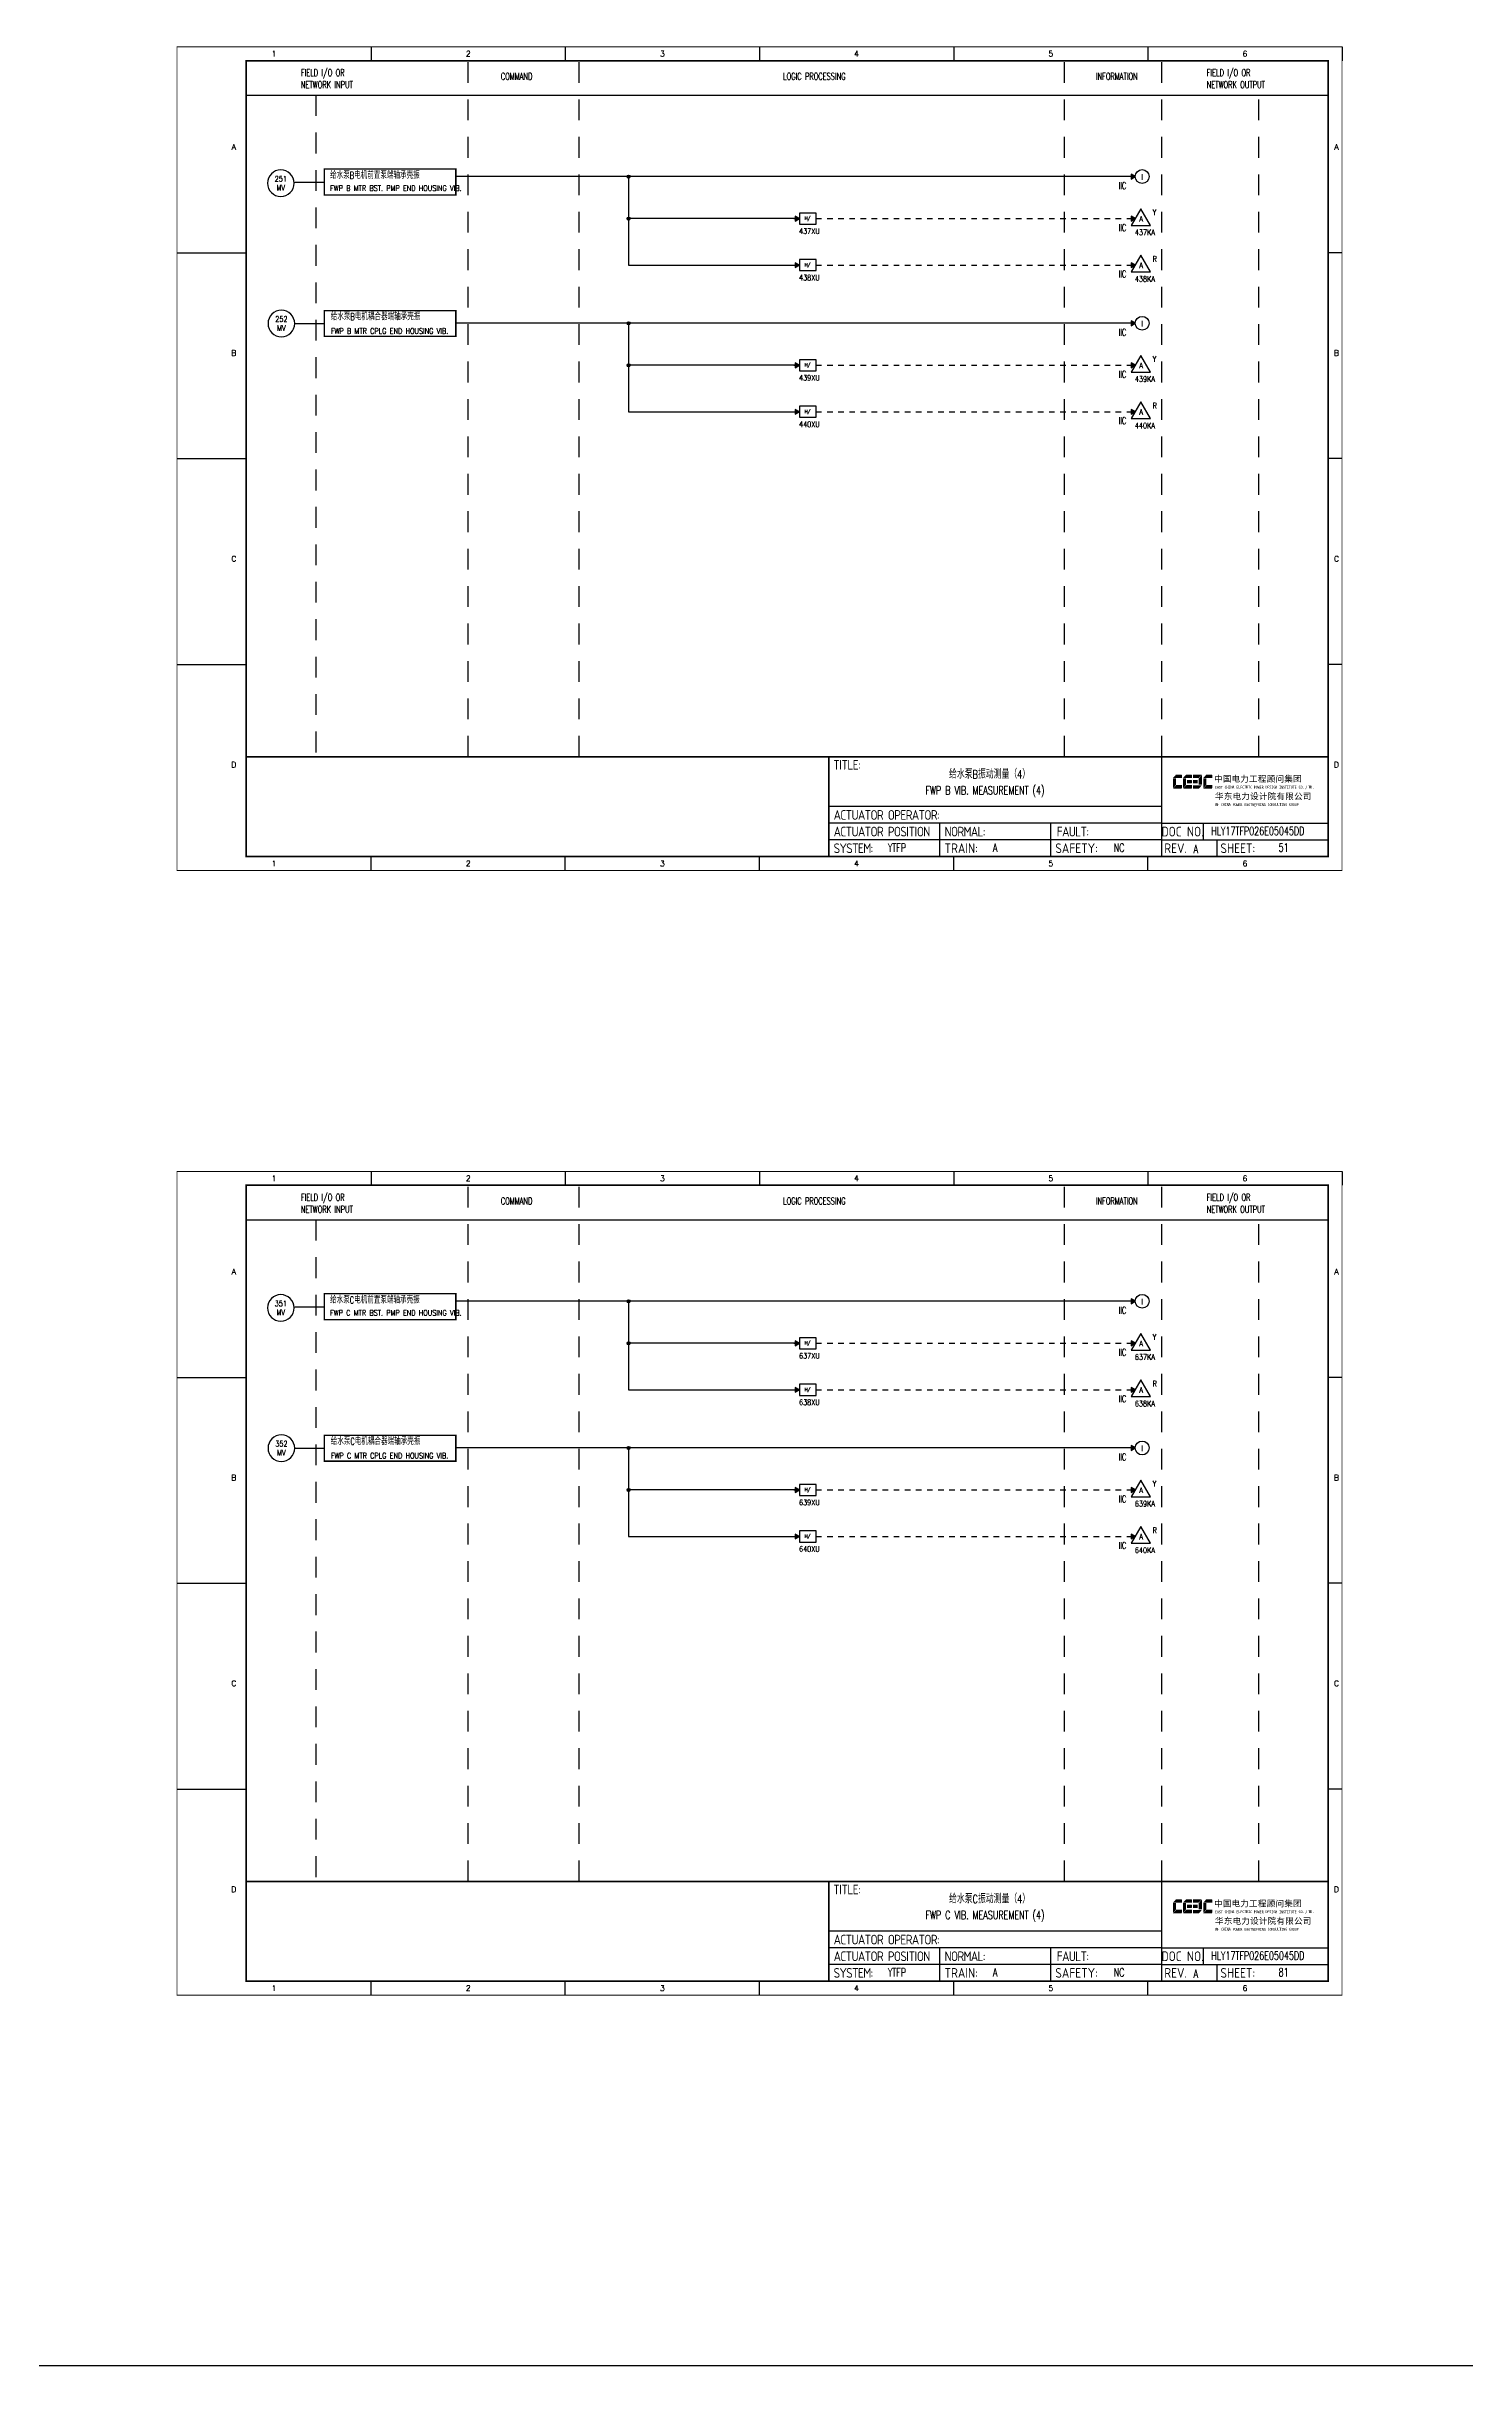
# Model space of a CAD drawing. Header units: millimetres. Extents: x 38833 to 52469, y 29493 to 32647.
# Drawn here: x 46979 to 47490, y 31107 to 31944 of the extents above; entities that cross this region are included whole.
import ezdxf
from ezdxf.enums import TextEntityAlignment as Align

# ---------------------------------------------------------------- set-up
doc = ezdxf.new("R2010")
doc.units = ezdxf.units.MM
for name, pattern in [('D2', [6, 2, -2, 2]), ('DASHED', [0.75, 0.5, -0.25]), ('JIS_02_0.7', [1.35, 0.75, -0.6])]:
    doc.linetypes.add(name, pattern=pattern)
for name, color, linetype in [('BORDER', 1, 'Continuous'), ('INSTRUMENT', 4, 'Continuous'), ('MLINE', 6, 'Continuous'), ('TITLE', 1, 'Continuous'), ('TK', 7, 'Continuous'), ('图框_外框线', 7, 'Continuous'), ('图框_标题栏文字', 6, 'Continuous')]:
    doc.layers.add(name, color=color, linetype=linetype)
doc.styles.add('DANIEL', font='COMPLEX', dxfattribs={"width": 0.7, "bigfont": 'GVFS'})
doc.styles.add('ecepdi', font='simhei.ttf', dxfattribs={"width": 0.9})
doc.styles.get("Standard").update_dxf_attribs({"font": 'romans.shx', "width": 0.7, "bigfont": 'hztxta.shx'})
doc.styles.add('工程字', font='gbenor.shx', dxfattribs={"bigfont": 'gbcbig.shx'})

# ---------------------------------------------------------------- blocks, each defined once
blk = doc.blocks.new('INS00')
at = {"layer": 'INSTRUMENT', "color": 0}
blk.add_lwpolyline([(6, 0, 1), (-6, 0, 1)], format="xyb", close=True, dxfattribs=at)
at = {"layer": 'INSTRUMENT', "flags": 1}
for tag, p in [('INSNAM', (0, 9)), ('INSDGN', (0, -9)), ('INSSUP', (0, -15)), ('INSMAN', (0, -18)), ('INSTYP', (0, -12)), ('INSREM', (0, -21))]:
    blk.add_attdef(tag, text='', height=3, dxfattribs=at).set_placement(p, align=Align.TOP_CENTER)
at = {"layer": 'INSTRUMENT', "width": 0.7}
for tag, p in [('INSIDE', (0, 2)), ('INSSYS', (0, -2))]:
    blk.add_attdef(tag, text='', height=2.5, dxfattribs=at).set_placement(p, align=Align.MIDDLE)
for tag, p in [('INSHH', (6, 3.5)), ('INSL', (6, -3)), ('INSLL', (6, -6))]:
    blk.add_attdef(tag, p, '', height=2.5, dxfattribs=at)
at = {"layer": 'INSTRUMENT', "linetype": 'DASHED', "width": 0.7}
blk.add_attdef('INSH', (6, 0.5), '', height=2.5, dxfattribs=at)
blk = doc.blocks.new('A$C1E0003F3')
h = blk.add_hatch(color=152)
edge = h.paths.add_edge_path()
edge.add_ellipse((5.15, 4.41), major_axis=(0, 0.211), ratio=0.769231, start_angle=-90, end_angle=0)
edge.add_line((5.15, 4.62), (3.22, 4.62))
edge.add_line((3.22, 4.62), (2.09, 3.35))
edge.add_line((2.09, 3.35), (5.32, 3.35))
edge.add_line((5.32, 3.35), (5.32, 4.41))
h.paths.add_polyline_path([(3.22, 3.23), (2.09, 3.23), (2.09, -0.36), (3.22, 0.91)])
edge = h.paths.add_edge_path()
edge.add_line((5.32, 0.81), (3.27, 0.81))
edge.add_line((3.27, 0.81), (2.13, -0.46))
edge.add_line((2.13, -0.46), (5.15, -0.46))
edge.add_ellipse((5.15, -0.25), major_axis=(0, 0.211), ratio=0.769231, start_angle=180, end_angle=270)
edge.add_line((5.32, -0.25), (5.32, 0.81))
h = blk.add_hatch(color=152)
edge = h.paths.add_edge_path()
edge.add_ellipse((8.78, 4.41), major_axis=(0, 0.211), ratio=0.769231, start_angle=-90, end_angle=0)
edge.add_line((8.78, 4.62), (6.84, 4.62))
edge.add_line((6.84, 4.62), (5.71, 3.35))
edge.add_line((5.71, 3.35), (8.94, 3.35))
edge.add_line((8.94, 3.35), (8.94, 4.41))
h.paths.add_polyline_path([(6.84, 3.23), (5.71, 3.23), (5.71, -0.36), (6.84, 0.91)])
edge = h.paths.add_edge_path()
edge.add_ellipse((8.78, 2.49), major_axis=(0, 0.211), ratio=0.769231, start_angle=-90, end_angle=0)
edge.add_line((8.78, 2.7), (7.22, 2.7))
edge.add_line((7.22, 2.7), (7.22, 1.44))
edge.add_line((7.22, 1.44), (8.78, 1.44))
edge.add_ellipse((8.78, 1.65), major_axis=(0, 0.211), ratio=0.769231, start_angle=180, end_angle=270)
edge.add_line((8.94, 1.65), (8.94, 2.49))
edge = h.paths.add_edge_path()
edge.add_line((8.94, 0.81), (6.89, 0.81))
edge.add_line((6.89, 0.81), (5.75, -0.46))
edge.add_line((5.75, -0.46), (8.78, -0.46))
edge.add_ellipse((8.78, -0.25), major_axis=(0, 0.211), ratio=0.769231, start_angle=180, end_angle=270)
edge.add_line((8.94, -0.25), (8.94, 0.81))
h = blk.add_hatch(color=1)
edge = h.paths.add_edge_path()
edge.add_line((12.48, 4.62), (9.46, 4.62))
edge.add_ellipse((9.46, 4.41), major_axis=(0, 0.211), ratio=0.769231, start_angle=0, end_angle=90)
edge.add_line((9.3, 4.41), (9.3, 3.35))
edge.add_line((9.3, 3.35), (11.35, 3.35))
edge.add_line((11.35, 3.35), (12.48, 4.62))
h.paths.add_polyline_path([(12.57, 4.56), (11.38, 3.23), (11.38, 0.93), (12.57, 0.93)])
edge = h.paths.add_edge_path()
edge.add_line((11.03, 2.7), (9.46, 2.7))
edge.add_ellipse((9.46, 2.49), major_axis=(0, 0.211), ratio=0.769231, start_angle=0, end_angle=90)
edge.add_line((9.3, 2.49), (9.3, 1.65))
edge.add_ellipse((9.46, 1.65), major_axis=(0, 0.211), ratio=0.769231, start_angle=90, end_angle=180)
edge.add_line((9.46, 1.44), (11.03, 1.44))
edge.add_line((11.03, 1.44), (11.03, 2.7))
h = blk.add_hatch(color=1)
edge = h.paths.add_edge_path()
edge.add_line((12.58, 0.79), (9.3, 0.79))
edge.add_line((9.3, 0.79), (9.3, -0.27))
edge.add_ellipse((9.46, -0.27), major_axis=(0, 0.211), ratio=0.769231, start_angle=90, end_angle=180)
edge.add_line((9.46, -0.48), (11.43, -0.48))
edge.add_line((11.43, -0.48), (12.58, 0.79))
h = blk.add_hatch(color=152)
edge = h.paths.add_edge_path()
edge.add_ellipse((16.11, 4.41), major_axis=(0, 0.211), ratio=0.769231, start_angle=-90, end_angle=0)
edge.add_line((16.11, 4.62), (14.14, 4.62))
edge.add_line((14.14, 4.62), (13, 3.35))
edge.add_line((13, 3.35), (16.27, 3.35))
edge.add_line((16.27, 3.35), (16.27, 4.41))
h.paths.add_polyline_path([(14.14, 3.23), (13, 3.23), (13, -0.36), (14.14, 0.91)])
edge = h.paths.add_edge_path()
edge.add_line((16.27, 0.81), (14.18, 0.81))
edge.add_line((14.18, 0.81), (13.04, -0.46))
edge.add_line((13.04, -0.46), (16.03, -0.46))
edge.add_ellipse((16.03, -0.15), major_axis=(0, 0.316), ratio=0.769231, start_angle=180, end_angle=270)
edge.add_line((16.27, -0.15), (16.27, 0.81))
at = {"layer": 'TITLE', "color": 7, "style": 'ecepdi'}
for s, p in [('中', (16.92, 1.94)), ('国', (20.09, 2)), ('电', (23.25, 1.99)), ('力', (26.39, 1.96)), ('工', (29.53, 1.95)), ('程', (32.71, 1.98)), ('顾', (35.9, 1.98)), ('问', (39.09, 1.94)), ('集', (42.26, 1.98)), ('团', (45.42, 2.01)), ('华', (17.24, -4.31)), ('东', (20.45, -4.29)), ('电', (23.62, -4.35)), ('力', (26.75, -4.32)), ('设', (29.92, -4.3)), ('计', (33.05, -4.31)), ('院', (36.26, -4.29)), ('有', (39.41, -4.29)), ('限', (42.57, -4.32)), ('公', (45.78, -4.38)), ('司', (48.91, -4.35))]:
    blk.add_text(s, height=2.2, dxfattribs=at).set_placement(p)
at = {"layer": 'TITLE', "color": 7, "style": 'ecepdi', "width": 0.975}
for s, p in [('E', (17.58, 0.02)), ('A', (18.29, 0.03)), ('S', (19, 0.03)), ('T', (19.7, 0.03)), ('C', (21.1, 0.09)), ('H', (21.77, 0.09)), ('I', (22.46, 0.09)), ('N', (23.17, 0.1)), ('A', (23.86, 0.1)), ('E', (25.35, 0.09)), ('L', (26.05, 0.11)), ('E', (26.76, 0.1)), ('C', (27.46, 0.12)), ('T', (28.18, 0.11)), ('R', (28.87, 0.1)), ('I', (29.57, 0.11)), ('C', (30.28, 0.1)), ('P', (31.64, 0.09)), ('O', (32.32, 0.08)), ('W', (33.03, 0.08)), ('E', (33.72, 0.08)), ('R', (34.42, 0.09)), ('D', (35.81, 0.1)), ('E', (36.52, 0.1)), ('S', (37.2, 0.1)), ('I', (37.91, 0.09)), ('G', (38.68, 0.11)), ('N', (39.38, 0.09)), ('I', (40.72, 0.07)), ('N', (41.43, 0.08)), ('S', (42.14, 0.08)), ('T', (42.83, 0.08)), ('I', (43.52, 0.09)), ('T', (44.22, 0.07)), ('U', (44.93, 0.07)), ('T', (45.63, 0.08)), ('E', (46.34, 0.09)), ('C', (47.76, 0.11)), ('O', (48.48, 0.1)), ('L', (50.56, 0.1)), ('T', (51.27, 0.1)), ('D', (51.96, 0.1)), ('O', (17.67, -6.18)), ('OF', (18.01, -6.2)), ('F', (18.37, -6.2)), ('C', (19.8, -6.19)), ('H', (20.47, -6.19)), ('I', (21.15, -6.19)), ('N', (21.87, -6.18)), ('A', (22.56, -6.18)), ('P', (23.98, -6.2)), ('O', (24.66, -6.21)), ('W', (25.36, -6.21)), ('E', (26.06, -6.21)), ('R', (26.75, -6.2)), ('E', (28.19, -6.24)), ('N', (28.91, -6.27)), ('G', (29.62, -6.26)), ('I', (30.32, -6.27)), ('N', (31.02, -6.27)), ('E', (31.7, -6.28)), ('E', (32.41, -6.27)), ('R', (33.1, -6.24)), ('I', (33.81, -6.24)), ('N', (34.51, -6.26)), ('G', (35.2, -6.24)), ('C', (36.61, -6.19)), ('O', (37.3, -6.21)), ('N', (38, -6.2)), ('S', (38.71, -6.21)), ('U', (39.41, -6.18)), ('L', (40.11, -6.18)), ('T', (40.81, -6.19)), ('I', (41.51, -6.21)), ('N', (42.2, -6.21)), ('G', (42.91, -6.17)), ('G', (44.29, -6.2)), ('R', (45, -6.21)), ('O', (45.69, -6.22)), ('U', (46.39, -6.2)), ('P', (47.1, -6.23)), ('.', (49.23, 0.1)), (',', (49.87, 0.1)), ('.', (52.72, 0.11))]:
    blk.add_text(s, height=1, dxfattribs=at).set_placement(p, align=Align.MIDDLE_CENTER)
blk = doc.blocks.new('A$C613255F0')
for p, q in [((70, 297), (70, 292)), ((140, 297), (140, 292)), ((210, 297), (210, 292)), ((280, 297), (280, 292)), ((350, 297), (350, 292)), ((420, 297), (420, 292)), ((0, 222.75), (25, 222.75)), ((420, 222.75), (415, 222.75)), ((0, 148.5), (25, 148.5)), ((420, 148.5), (415, 148.5)), ((0, 74.25), (25, 74.25)), ((420, 74.25), (415, 74.25)), ((70, 0), (70, 5)), ((140, 0), (140, 5)), ((210, 0), (210, 5)), ((280, 0), (280, 5)), ((350, 0), (350, 5))]:
    blk.add_line(p, q)
at = {"layer": 'MLINE', "linetype": 'JIS_02_0.7', "ltscale": 10}
for p, q in [((105, 41), (105, 292)), ((145, 41), (145, 292)), ((320, 41), (320, 292)), ((355, 41), (355, 292)), ((50, 279.56), (50, 41)), ((390, 41), (390, 279.56))]:
    blk.add_line(p, q, dxfattribs=at)
at = {"layer": 'MLINE'}
blk.add_line((25, 279.56), (415, 279.56), dxfattribs=at)
at = {"layer": '图框_外框线'}
for p, q in [((355, 5), (355, 41)), ((355, 23), (235, 23)), ((355, 17), (235, 17)), ((275, 11), (275, 17)), ((315, 11), (315, 17)), ((355, 17), (415, 17)), ((370, 11), (370, 17)), ((355, 11), (235, 11)), ((355, 11), (235, 11)), ((275, 5), (275, 11)), ((315, 5), (315, 11)), ((355, 11), (415, 11)), ((375, 5), (375, 11))]:
    blk.add_line(p, q, dxfattribs=at)
for points, const_width in [([(0, 0), (420, 0), (420, 297), (0, 297)], 0.3), ([(25, 5), (415, 5), (415, 292), (25, 292)], 0.6)]:
    blk.add_lwpolyline(points, close=True, dxfattribs=dict(at, const_width=const_width))
at = {"layer": '图框_外框线', "const_width": 0.6}
blk.add_lwpolyline([(235, 41), (25, 41)], dxfattribs=at)
at = {"layer": '图框_外框线'}
blk.add_lwpolyline([(415, 41, 0.6, 0.6, 0), (235, 41, 0.6, 0.6, 0), (235, 5, 0, 0, 0)], format="xyseb", dxfattribs=at)
blk.add_blockref('A$C1E0003F3', (356.94, 29.95))
at = {"layer": 'MLINE', "char_height": 2.5, "width": 31.8959, "attachment_point": 1}
for s, insert in [('FIELD I/O OR', (44.67, 288.89)), ('NETWORK INPUT', (44.67, 284.64)), ('COMMAND', (116.74, 287.58)), ('LOGIC PROCESSING', (218.52, 287.58)), ('INFORMATION', (331.25, 287.58)), ('FIELD I/O OR', (371.22, 288.89)), ('NETWORK OUTPUT', (371.22, 284.64))]:
    blk.add_mtext(s, dxfattribs=dict(at, insert=insert))
at = {"layer": 'TK', "color": 3}
for s, p in [('1', (35, 294.5)), ('2', (105, 294.5)), ('3', (175, 294.5)), ('4', (245, 294.5)), ('5', (315, 294.5)), ('6', (385, 294.5)), ('1', (35, 2.5)), ('2', (105, 2.5)), ('3', (175, 2.5)), ('4', (245, 2.5)), ('5', (315, 2.5)), ('6', (385, 2.5))]:
    blk.add_text(s, height=2, dxfattribs=at).set_placement(p, align=Align.MIDDLE)
for s, p in [('A', (20.5, 259.88)), ('A', (418, 259.88)), ('B', (20.5, 185.62)), ('B', (418, 185.62)), ('C', (20.5, 111.38)), ('C', (418, 111.38)), ('D', (20.5, 37.12)), ('D', (418, 37.12))]:
    blk.add_text(s, height=2, dxfattribs=at).set_placement(p, align=Align.CENTER)
at = {"layer": '图框_标题栏文字', "char_height": 3.5, "style": '工程字'}
for s, insert, width, attachment_point in [('{\\T0.9; TITLE:}', (234.86, 38.09), 14.2249, 4), ('{\\T0.9; ACTUATOR OPERATOR:}', (235, 20), 40, 4), ('{\\T0.9; ACTUATOR POSITION}', (235, 14), 45, 4), ('{\\T0.9; SYSTEM:}', (235, 8), 17.9526, 4), ('{\\T0.9; }TRAIN: ', (275, 8), 17.6638, 4), ('{\\T0.9; NORMAL:}', (275, 14), 18.2557, 4), ('SAFETY:', (324.3, 8), 22.3993, 5), ('{\\T0.9; FAULT:}', (315.44, 14), 15, 4), ('DOC NO.', (362.5, 14), 15, 5), ('REV.', (360, 8), 10, 5), ('SHEET:', (382.42, 8), 20, 5)]:
    blk.add_mtext(s, dxfattribs=dict(at, insert=insert, width=width, attachment_point=attachment_point))

msp = doc.modelspace()

# ---------------------------------------------------------------- hatches: boundary and pattern name
h = msp.add_hatch(color=256)
edge = h.paths.add_edge_path()
edge.add_arc((47188.5, 31896.61), 0.55, 0, 360)
for points in [[(47371.17, 31896.61), (47369.67, 31897.47), (47369.67, 31895.74)], [(47371.17, 31881.46), (47369.67, 31882.32), (47369.67, 31880.59)], [(47371.17, 31864.69), (47369.67, 31865.55), (47369.67, 31863.82)], [(47371.17, 31843.72), (47369.67, 31844.59), (47369.67, 31842.85)], [(47371.17, 31828.57), (47369.67, 31829.44), (47369.67, 31827.7)], [(47371.17, 31811.8), (47369.67, 31812.66), (47369.67, 31810.93)], [(47371.17, 31491.05), (47369.67, 31491.91), (47369.67, 31490.18)], [(47371.17, 31475.9), (47369.67, 31476.76), (47369.67, 31475.03)], [(47371.17, 31459.13), (47369.67, 31459.99), (47369.67, 31458.26)], [(47371.17, 31438.16), (47369.67, 31439.03), (47369.67, 31437.29)], [(47371.17, 31423.01), (47369.67, 31423.88), (47369.67, 31422.14)], [(47371.17, 31406.24), (47369.67, 31407.1), (47369.67, 31405.37)]]:
    msp.add_hatch(color=256).paths.add_polyline_path(points)
h = msp.add_hatch(color=256)
edge = h.paths.add_edge_path()
edge.add_arc((47188.5, 31881.46), 0.55, 0, 360)
h = msp.add_hatch(color=256)
edge = h.paths.add_edge_path()
edge.add_arc((47188.5, 31843.72), 0.55, 0, 360)
h = msp.add_hatch(color=256)
edge = h.paths.add_edge_path()
edge.add_arc((47188.5, 31828.57), 0.55, 0, 360)
h = msp.add_hatch(color=256)
edge = h.paths.add_edge_path()
edge.add_arc((47188.5, 31491.05), 0.55, 0, 360)
h = msp.add_hatch(color=256)
edge = h.paths.add_edge_path()
edge.add_arc((47188.5, 31475.9), 0.55, 0, 360)
h = msp.add_hatch(color=256)
edge = h.paths.add_edge_path()
edge.add_arc((47188.5, 31438.16), 0.55, 0, 360)
h = msp.add_hatch(color=256)
edge = h.paths.add_edge_path()
edge.add_arc((47188.5, 31423.01), 0.55, 0, 360)
at = {"layer": 'BORDER'}
for points in [[(47250.1, 31881.46), (47248.6, 31882.32), (47248.6, 31880.59)], [(47250.1, 31864.69), (47248.6, 31865.55), (47248.6, 31863.82)], [(47250.1, 31828.57), (47248.6, 31829.44), (47248.6, 31827.7)], [(47250.1, 31811.8), (47248.6, 31812.66), (47248.6, 31810.93)], [(47250.1, 31475.9), (47248.6, 31476.76), (47248.6, 31475.03)], [(47250.1, 31459.13), (47248.6, 31459.99), (47248.6, 31458.26)], [(47250.1, 31423.01), (47248.6, 31423.88), (47248.6, 31422.14)], [(47250.1, 31406.24), (47248.6, 31407.1), (47248.6, 31405.37)]]:
    msp.add_hatch(color=256, dxfattribs=at).paths.add_polyline_path(points)

# ---------------------------------------------------------------- linework, layer by layer
for p, q in [((47068.14, 31894.64), (47078.84, 31894.64)), ((47371.17, 31896.61), (47126.24, 31896.61)), ((47188.5, 31896.61), (47188.5, 31864.69)), ((47250.1, 31881.46), (47188.5, 31881.46)), ((47256.1, 31881.46), (47256.9, 31881.46)), ((47188.5, 31864.69), (47250.1, 31864.69)), ((47256.1, 31864.69), (47256.9, 31864.69)), ((47256.1, 31864.69), (47256.9, 31864.69)), ((47068.14, 31843.63), (47078.84, 31843.63)), ((47371.17, 31843.72), (47126.24, 31843.72)), ((47188.5, 31843.72), (47188.5, 31811.8)), ((47250.1, 31828.57), (47188.5, 31828.57)), ((47256.1, 31828.57), (47256.9, 31828.57)), ((47188.5, 31811.8), (47250.1, 31811.8)), ((47256.1, 31811.8), (47256.9, 31811.8)), ((47068.14, 31489.08), (47078.84, 31489.08)), ((47371.17, 31491.05), (47126.24, 31491.05)), ((47188.5, 31491.05), (47188.5, 31459.13)), ((47250.1, 31475.9), (47188.5, 31475.9)), ((47256.1, 31475.9), (47256.9, 31475.9)), ((47188.5, 31459.13), (47250.1, 31459.13)), ((47256.1, 31459.13), (47256.9, 31459.13)), ((47256.1, 31459.13), (47256.9, 31459.13)), ((47068.14, 31438.07), (47078.84, 31438.07)), ((47371.17, 31438.16), (47126.24, 31438.16)), ((47188.5, 31438.16), (47188.5, 31406.24)), ((47250.1, 31423.01), (47188.5, 31423.01)), ((47256.1, 31423.01), (47256.9, 31423.01)), ((47188.5, 31406.24), (47250.1, 31406.24)), ((47256.1, 31406.24), (47256.9, 31406.24)), ((39417.51, 31107.25), (50497.51, 31107.25))]:
    msp.add_line(p, q)
at = {"linetype": 'D2'}
for p, q in [((47256.1, 31881.46), (47371.17, 31881.46)), ((47256.1, 31864.69), (47371.17, 31864.69)), ((47256.1, 31828.57), (47371.17, 31828.57)), ((47256.1, 31811.8), (47371.17, 31811.8)), ((47256.1, 31475.9), (47371.17, 31475.9)), ((47256.1, 31459.13), (47371.17, 31459.13)), ((47256.1, 31423.01), (47371.17, 31423.01)), ((47256.1, 31406.24), (47371.17, 31406.24))]:
    msp.add_line(p, q, dxfattribs=at)
at = {"const_width": 0.5}
for points in [[(47078.84, 31899.31), (47126.24, 31899.31), (47126.24, 31889.97), (47078.84, 31889.97), (47078.84, 31899.31)], [(47078.84, 31848.3), (47126.24, 31848.3), (47126.24, 31838.96), (47078.84, 31838.96), (47078.84, 31848.3)], [(47078.84, 31493.75), (47126.24, 31493.75), (47126.24, 31484.41), (47078.84, 31484.41), (47078.84, 31493.75)], [(47078.84, 31442.74), (47126.24, 31442.74), (47126.24, 31433.4), (47078.84, 31433.4), (47078.84, 31442.74)]]:
    msp.add_lwpolyline(points, dxfattribs=at)
for points in [[(47371.17, 31896.61), (47369.67, 31897.47), (47369.67, 31895.74)], [(47371.17, 31881.46), (47369.67, 31882.32), (47369.67, 31880.59)], [(47371.17, 31864.69), (47369.67, 31865.55), (47369.67, 31863.82)], [(47371.17, 31843.72), (47369.67, 31844.59), (47369.67, 31842.85)], [(47371.17, 31828.57), (47369.67, 31829.44), (47369.67, 31827.7)], [(47371.17, 31811.8), (47369.67, 31812.66), (47369.67, 31810.93)], [(47371.17, 31491.05), (47369.67, 31491.91), (47369.67, 31490.18)], [(47371.17, 31475.9), (47369.67, 31476.76), (47369.67, 31475.03)], [(47371.17, 31459.13), (47369.67, 31459.99), (47369.67, 31458.26)], [(47371.17, 31438.16), (47369.67, 31439.03), (47369.67, 31437.29)], [(47371.17, 31423.01), (47369.67, 31423.88), (47369.67, 31422.14)], [(47371.17, 31406.24), (47369.67, 31407.1), (47369.67, 31405.37)]]:
    msp.add_lwpolyline(points, close=True)
at = {"color": 1}
for points in [[(47376.66, 31879.01), (47373.19, 31885.01), (47369.73, 31879.01)], [(47376.66, 31862.24), (47373.19, 31868.24), (47369.73, 31862.24)], [(47376.66, 31826.12), (47373.19, 31832.12), (47369.73, 31826.12)], [(47376.66, 31809.35), (47373.19, 31815.35), (47369.73, 31809.35)], [(47376.66, 31473.45), (47373.19, 31479.45), (47369.73, 31473.45)], [(47376.66, 31456.68), (47373.19, 31462.68), (47369.73, 31456.68)], [(47376.66, 31420.56), (47373.19, 31426.56), (47369.73, 31420.56)], [(47376.66, 31403.79), (47373.19, 31409.79), (47369.73, 31403.79)]]:
    msp.add_lwpolyline(points, close=True, dxfattribs=at)
for centre, radius in [((47188.5, 31896.61), 0.55), ((47373.67, 31896.61), 2.5), ((47188.5, 31881.46), 0.55), ((47188.5, 31843.72), 0.55), ((47373.67, 31843.72), 2.5), ((47188.5, 31828.57), 0.55), ((47188.5, 31491.05), 0.55), ((47373.67, 31491.05), 2.5), ((47188.5, 31475.9), 0.55), ((47188.5, 31438.16), 0.55), ((47373.67, 31438.16), 2.5), ((47188.5, 31423.01), 0.55)]:
    msp.add_circle(centre, radius)
at = {"layer": 'BORDER'}
for p, q in [((47248.1, 31881.46), (47250.1, 31881.46)), ((47256.1, 31881.46), (47258.1, 31881.46)), ((47248.1, 31864.69), (47250.1, 31864.69)), ((47256.1, 31864.69), (47258.1, 31864.69)), ((47248.1, 31828.57), (47250.1, 31828.57)), ((47256.1, 31828.57), (47258.1, 31828.57)), ((47248.1, 31811.8), (47250.1, 31811.8)), ((47256.1, 31811.8), (47258.1, 31811.8)), ((47248.1, 31475.9), (47250.1, 31475.9)), ((47256.1, 31475.9), (47258.1, 31475.9)), ((47248.1, 31459.13), (47250.1, 31459.13)), ((47256.1, 31459.13), (47258.1, 31459.13)), ((47248.1, 31423.01), (47250.1, 31423.01)), ((47256.1, 31423.01), (47258.1, 31423.01)), ((47248.1, 31406.24), (47250.1, 31406.24)), ((47256.1, 31406.24), (47258.1, 31406.24))]:
    msp.add_line(p, q, dxfattribs=at)
for points in [[(47250.1, 31881.46), (47248.6, 31882.32), (47248.6, 31880.59)], [(47256.1, 31883.46), (47250.1, 31883.46), (47250.1, 31879.46), (47256.1, 31879.46)], [(47250.1, 31864.69), (47248.6, 31865.55), (47248.6, 31863.82)], [(47256.1, 31866.69), (47250.1, 31866.69), (47250.1, 31862.69), (47256.1, 31862.69)], [(47256.1, 31830.57), (47250.1, 31830.57), (47250.1, 31826.57), (47256.1, 31826.57)], [(47250.1, 31828.57), (47248.6, 31829.44), (47248.6, 31827.7)], [(47256.1, 31813.8), (47250.1, 31813.8), (47250.1, 31809.8), (47256.1, 31809.8)], [(47250.1, 31811.8), (47248.6, 31812.66), (47248.6, 31810.93)], [(47250.1, 31475.9), (47248.6, 31476.76), (47248.6, 31475.03)], [(47256.1, 31477.9), (47250.1, 31477.9), (47250.1, 31473.9), (47256.1, 31473.9)], [(47250.1, 31459.13), (47248.6, 31459.99), (47248.6, 31458.26)], [(47256.1, 31461.13), (47250.1, 31461.13), (47250.1, 31457.13), (47256.1, 31457.13)], [(47250.1, 31423.01), (47248.6, 31423.88), (47248.6, 31422.14)], [(47256.1, 31425.01), (47250.1, 31425.01), (47250.1, 31421.01), (47256.1, 31421.01)], [(47250.1, 31406.24), (47248.6, 31407.1), (47248.6, 31405.37)], [(47256.1, 31408.24), (47250.1, 31408.24), (47250.1, 31404.24), (47256.1, 31404.24)]]:
    msp.add_lwpolyline(points, close=True, dxfattribs=at)

# ---------------------------------------------------------------- block references
for p in [(47025.71, 31646.41), (47025.71, 31240.86)]:
    msp.add_blockref('A$C613255F0', p)
at = {"layer": 'MLINE', "xscale": 0.7999999999992724, "yscale": 0.7999999999992724, "zscale": 0.7999999999992724}
for p, values in [((47063.14, 31894.21), {'INSIDE': '251', 'INSSYS': 'MV'}), ((47063.34, 31843.63), {'INSIDE': '252', 'INSSYS': 'MV'}), ((47063.14, 31488.65), {'INSIDE': '351', 'INSSYS': 'MV'}), ((47063.34, 31438.07), {'INSIDE': '352', 'INSSYS': 'MV'})]:
    msp.add_blockref('INS00', p, dxfattribs=at).add_auto_attribs(values)

# ---------------------------------------------------------------- texts
at = {"width": 0.7}
for p in [(47373.71, 31895.48), (47373.71, 31842.59), (47373.71, 31489.92), (47373.71, 31437.03)]:
    msp.add_text('I', height=2, dxfattribs=at).set_placement(p, align=Align.CENTER)
at = {"color": 1, "width": 0.7}
for p in [(47373.28, 31880.38), (47373.28, 31863.61), (47373.28, 31827.49), (47373.28, 31810.72), (47373.28, 31474.82), (47373.28, 31458.05), (47373.28, 31421.93), (47373.28, 31405.16)]:
    msp.add_text('A', height=2, dxfattribs=at).set_placement(p, align=Align.CENTER)
at = {"attachment_point": 1}
for s, insert, char_height, width in [('给水泵B电机前置泵端轴承壳振', (47080.92, 31898.36), 2.5, 73.0067), ('FWP B MTR BST. PMP END HOUSING VIB.', (47080.92, 31893.44), 2, 73.0067), ('IIC', (47365.17, 31894.61), 2.5, 4.5039), ('Y', (47377.41, 31884.7), 2, 73.0067), ('437XU', (47249.96, 31877.95), 2, 11.1697), ('IIC', (47365.17, 31879.46), 2.5, 4.5039), ('437KA', (47371.02, 31877.5), 2, 73.0067), ('R', (47377.41, 31867.93), 2, 73.0067), ('438XU', (47249.96, 31861.17), 2, 11.1697), ('IIC', (47365.17, 31862.69), 2.5, 4.5039), ('438KA', (47371.02, 31860.72), 2, 73.0067), ('给水泵B电机耦合器端轴承壳振', (47081.15, 31847.37), 2.5, 73.0067), ('FWP B MTR CPLG END HOUSING VIB.', (47081.2, 31841.91), 2, 73.0067), ('IIC', (47365.17, 31841.72), 2.5, 4.5039), ('Y', (47377.41, 31831.81), 2, 73.0067), ('439XU', (47249.96, 31825.06), 2, 11.1697), ('IIC', (47365.17, 31826.57), 2.5, 4.5039), ('439KA', (47371.02, 31824.61), 2, 73.0067), ('R', (47377.41, 31815.04), 2, 73.0067), ('440XU', (47249.96, 31808.29), 2, 11.1697), ('IIC', (47365.17, 31809.8), 2.5, 4.5039), ('440KA', (47371.02, 31807.83), 2, 73.0067), ('给水泵B振动测量（4）', (47304.04, 31682.57), 3, 57.1272), ('FWP B VIB. MEASUREMENT (4)', (47295.54, 31676.79), 3, 74.0185), ('YTFP', (47281.95, 31656.1), 3, 8.5983), ('A', (47319.82, 31656.1), 3, 4.8474), ('NC', (47363.4, 31656.1), 3, 4.8474), ('A', (47392.19, 31655.66), 3, 8.5983), ('给水泵C电机前置泵端轴承壳振', (47080.92, 31492.8), 2.5, 73.0067), ('FWP C MTR BST. PMP END HOUSING VIB.', (47080.92, 31487.88), 2, 73.0067), ('IIC', (47365.17, 31489.05), 2.5, 4.5039), ('Y', (47377.41, 31479.14), 2, 73.0067), ('637XU', (47249.96, 31472.39), 2, 11.1697), ('IIC', (47365.17, 31473.9), 2.5, 4.5039), ('637KA', (47371.02, 31471.94), 2, 73.0067), ('R', (47377.41, 31462.37), 2, 73.0067), ('638XU', (47249.96, 31455.62), 2, 11.1697), ('IIC', (47365.17, 31457.13), 2.5, 4.5039), ('638KA', (47371.02, 31455.16), 2, 73.0067), ('给水泵C电机耦合器端轴承壳振', (47081.15, 31441.81), 2.5, 73.0067), ('FWP C MTR CPLG END HOUSING VIB.', (47081.2, 31436.35), 2, 73.0067), ('IIC', (47365.17, 31436.16), 2.5, 4.5039), ('IIC', (47365.17, 31421.01), 2.5, 4.5039), ('Y', (47377.41, 31426.25), 2, 73.0067), ('639XU', (47249.96, 31419.5), 2, 11.1697), ('639KA', (47371.02, 31419.05), 2, 73.0067), ('IIC', (47365.17, 31404.24), 2.5, 4.5039), ('R', (47377.41, 31409.48), 2, 73.0067), ('640XU', (47249.96, 31402.73), 2, 11.1697), ('640KA', (47371.02, 31402.28), 2, 73.0067), ('FWP C VIB. MEASUREMENT (4)', (47295.54, 31271.24), 3, 74.0185), ('给水泵C振动测量（4）', (47304.04, 31277.01), 3, 57.1272), ('YTFP', (47281.95, 31250.54), 3, 8.5983), ('A', (47319.82, 31250.54), 3, 4.8474), ('NC', (47363.4, 31250.54), 3, 4.8474), ('A', (47392.19, 31250.1), 3, 8.5983)]:
    msp.add_mtext(s, dxfattribs=dict(at, insert=insert, char_height=char_height, width=width))
at = {"width": 0.7}
for tag, p, s in [('HLY17TFP026E05045DD', (47398.57, 31659.16), ''), ('51', (47422.85, 31653.16), '1'), ('HLY17TFP026E05045DD', (47398.57, 31253.61), ''), ('81', (47422.85, 31247.61), '1')]:
    msp.add_attdef(tag, p, s, height=3, dxfattribs=at)
at = {"layer": 'BORDER', "style": 'DANIEL', "width": 0.8}
for p in [(47253.05, 31881.5), (47253.05, 31864.73), (47253.05, 31828.61), (47253.05, 31811.84), (47253.05, 31475.94), (47253.05, 31459.17), (47253.05, 31423.05), (47253.05, 31406.28)]:
    msp.add_text('H/', height=1.2, dxfattribs=at).set_placement(p, align=Align.MIDDLE)

doc.saveas('drawing.dxf')
